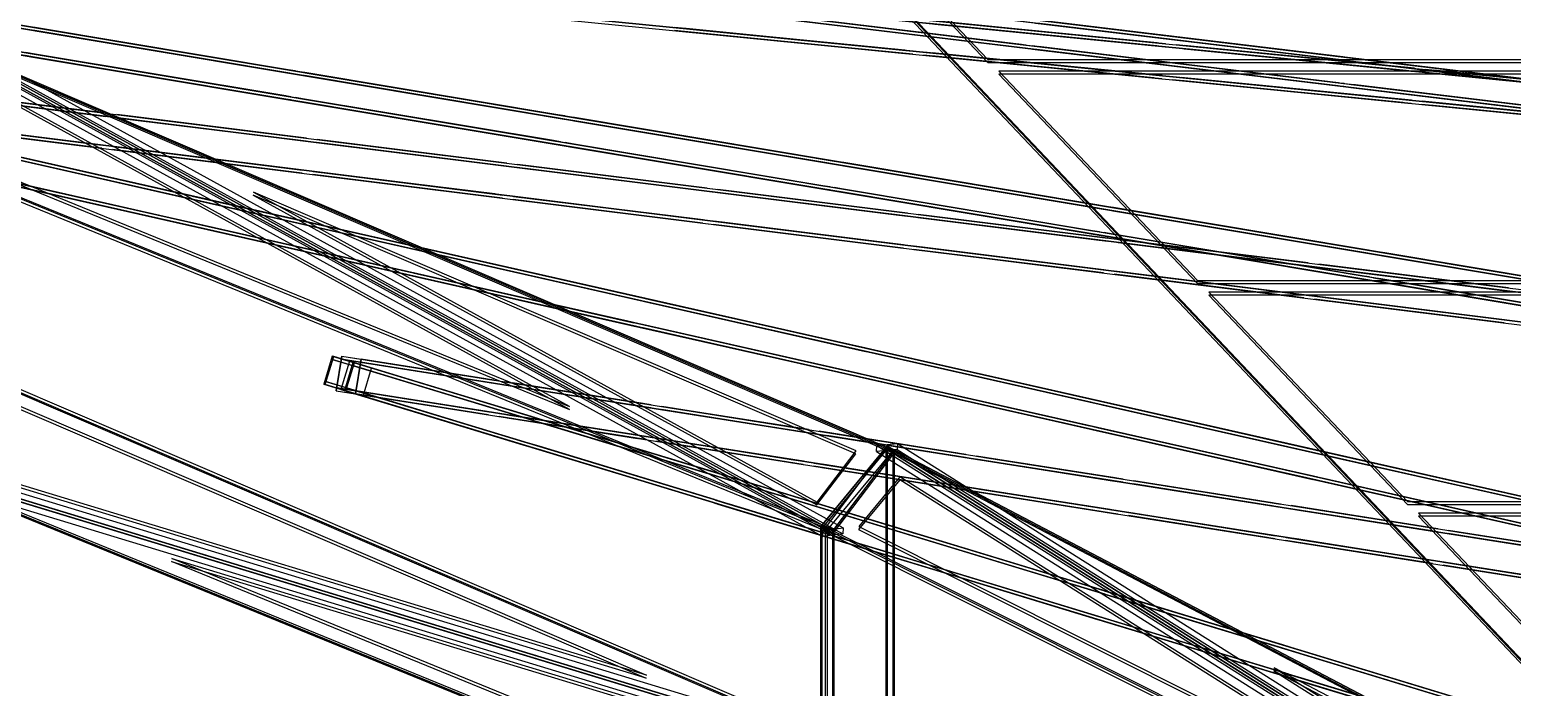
# Model space of a CAD drawing. Header units: millimetres. Extents: x -52000 to 48850, y -48850 to 51750.
# Drawn here: x 19641 to 27218, y -30955 to -27594 of the extents above; entities that cross this region are included whole.
import ezdxf

# ---------------------------------------------------------------- set-up
doc = ezdxf.new("R2010")
doc.units = ezdxf.units.MM
doc.layers.add('D-STR-STRC', color=7, linetype='Continuous', lineweight=25)

msp = doc.modelspace()

# ---------------------------------------------------------------- linework, layer by layer
at = {"layer": 'D-STR-STRC'}
for points in [[(28034.7, -27953.2), (27998.8, -27948.9), (8478, -25591.9), (8513.9, -25596.3)], [(28036.6, -27937.4), (28000.7, -27933), (8479.9, -25576.1), (8515.8, -25580.4)], [(28018.6, -28086.3), (27982.7, -28081.9), (8461.9, -25725), (8497.9, -25729.3)], [(28020.5, -28070.4), (27984.6, -28066.1), (8463.9, -25709.1), (8499.8, -25713.4)], [(29300.3, -29208.2), (29242.4, -29198.6), (12714.1, -26437.7), (12772, -26447.4)], [(29302.9, -29192.5), (29245, -29182.8), (12716.7, -26421.9), (12774.6, -26431.6)], [(12740.6, -26427.1), (12740.6, -26427.1), (28016.9, -27936), (28016.9, -27936)], [(29278.2, -29340.4), (29220.3, -29330.7), (12692, -26569.9), (12749.9, -26579.6)], [(29280.8, -29324.6), (29222.9, -29315), (12694.7, -26554.1), (12752.6, -26563.8)], [(12726.1, -26574.4), (12726.1, -26574.4), (28002.4, -28083.3), (28002.4, -28083.3)], [(27590.5, -31164.6), (31179.5, -31164.6), (26661.6, -26646.6), (23312.5, -26646.6)], [(27590.5, -31179.5), (31179.5, -31179.5), (26661.6, -26661.6), (23312.5, -26661.6)], [(24536.9, -27746.2), (27578.1, -27746.2), (26511.4, -26676.5), (23520.9, -26676.5)], [(24536.9, -27761.2), (27578.1, -27761.2), (26511.4, -26691.5), (23520.9, -26691.5)], [(24700.7, -27685.7), (23160.7, -27499.7), (23138.3, -27497)], [(24702.7, -27669.8), (23162.7, -27483.8), (23140.3, -27481.1)], [(24729.3, -27689.1), (24706.9, -27686.4), (23166.9, -27500.5)], [(24731.2, -27673.2), (24708.8, -27670.5), (23168.8, -27484.6)], [(20972.5, -27801), (19680.3, -27585.1), (19644.2, -27579.1)], [(24225.2, -27561.5), (24225.2, -27561.5), (25401.7, -27677.7)], [(24226.8, -27545.6), (24226.8, -27545.6), (25403.3, -27661.8)], [(24267, -27565.6), (25443.5, -27681.8), (25443.5, -27681.8)], [(24268.6, -27549.7), (25445.1, -27665.9), (25445.1, -27665.9)], [(26343.5, -27749), (24803.5, -27563.1), (24781.1, -27560.4)], [(26345.5, -27733.2), (24805.5, -27547.2), (24783.1, -27544.5)], [(26372.1, -27752.5), (26349.7, -27749.8), (24809.7, -27563.9)], [(26374, -27736.6), (26351.6, -27733.9), (24811.6, -27548)], [(30930.1, -30807.6), (30845.5, -30788.5), (16952, -27648.8), (17036.6, -27667.9)], [(20969.9, -27816.7), (19677.7, -27600.9), (19641.6, -27594.9)], [(20995.4, -27821), (20959.3, -27815), (19667.1, -27599.1)], [(20998.1, -27805.2), (20962, -27799.2), (19669.7, -27583.4)], [(22936.1, -27598.9), (22936.1, -27598.9), (24112.6, -27715.2)], [(22937.6, -27583), (22937.6, -27583), (24114.1, -27699.2)], [(22977.9, -27603.1), (24154.4, -27719.3), (24154.4, -27719.3)], [(22979.4, -27587.2), (24155.9, -27703.4), (24155.9, -27703.4)], [(30926.5, -30823.2), (30842, -30804.1), (16948.5, -27664.4), (17033.1, -27683.5)], [(16986.9, -27658.1), (16986.9, -27658.1), (29270.7, -29188.2), (29270.7, -29188.2)], [(19231.2, -27688.3), (18918.9, -28198), (23745.3, -30169.9)], [(19232.1, -27673.1), (18919.7, -28182.8), (23746.2, -30154.7)], [(19231, -27688.3), (23745.1, -30169.9), (24057.5, -29759.8)], [(19232.1, -27673.1), (23746.2, -30154.7), (24058.6, -29744.5)], [(20947.8, -27948.9), (19655.6, -27733.1), (19619.5, -27727)], [(20950.5, -27933.1), (19658.2, -27717.3), (19622.1, -27711.3)], [(20976, -27937.4), (20939.9, -27931.4), (19647.7, -27715.5)], [(24209.1, -27724.7), (24209.1, -27724.7), (25385.6, -27840.9)], [(24210.7, -27708.8), (24210.7, -27708.8), (25387.2, -27825)], [(24250.9, -27728.8), (25427.4, -27845), (25427.4, -27845)], [(24252.5, -27712.9), (25429, -27829.1), (25429, -27829.1)], [(26327.5, -27882.1), (24787.5, -27696.1), (24765.1, -27693.4)], [(26329.4, -27866.2), (24789.4, -27680.3), (24767, -27677.6)], [(26356, -27885.5), (26333.7, -27882.8), (24793.7, -27696.9)], [(26358, -27869.6), (26335.6, -27866.9), (24795.6, -27681)], [(25498.2, -27687.2), (25498.2, -27687.2), (26674.7, -27803.4)], [(25499.8, -27671.3), (25499.8, -27671.3), (26676.3, -27787.5)], [(25540, -27691.4), (26716.5, -27807.6), (26716.5, -27807.6)], [(25541.6, -27675.4), (26718.1, -27791.6), (26718.1, -27791.6)], [(30897, -30954), (30812.4, -30934.8), (16919, -27795.1), (17003.5, -27814.2)], [(30900.5, -30938.3), (30816, -30919.2), (16922.5, -27779.5), (17007.1, -27798.6)], [(16968.6, -27804.9), (16968.6, -27804.9), (29252.4, -29335), (29252.4, -29335)], [(20973.4, -27953.2), (20937.3, -27947.2), (19645, -27731.3)], [(25609.6, -28875.7), (28704.4, -28875.7), (27637.6, -27806), (24593.6, -27806)], [(27898.8, -27936.8), (26430.3, -27759.5), (26407.9, -27756.8)], [(27900.7, -27921), (26432.2, -27743.6), (26409.8, -27740.9)], [(27927.4, -27940.3), (27905, -27937.6), (26436.4, -27760.3)], [(27929.3, -27924.4), (27906.9, -27921.7), (26438.4, -27744.4)], [(26772.8, -27797), (26772.8, -27797), (27877.2, -27906.1)], [(26814.6, -27801.2), (27919, -27910.3), (27919, -27910.3)], [(19324, -27844.6), (19111.2, -28191.8), (22399.1, -29535.1)], [(19324.8, -27829.4), (19112, -28176.6), (22400, -29519.9)], [(22347.3, -28046.8), (21055, -27831), (21018.9, -27824.9)], [(22349.9, -28031), (21057.7, -27815.2), (21021.6, -27809.2)], [(22372.8, -28051.1), (22336.7, -28045.1), (21044.5, -27829.2)], [(22375.4, -28035.3), (22339.3, -28029.3), (21047.1, -27813.4)], [(25609.6, -28890.7), (28704.4, -28890.7), (27637.6, -27820.9), (24593.6, -27820.9)], [(25482.1, -27850.4), (25482.1, -27850.4), (26658.6, -27966.6)], [(25483.7, -27834.5), (25483.7, -27834.5), (26660.2, -27950.7)], [(25523.9, -27854.6), (26700.4, -27970.8), (26700.4, -27970.8)], [(25525.5, -27838.6), (26702, -27954.8), (26702, -27954.8)], [(27884.7, -28054), (26416.1, -27876.7), (26393.7, -27874)], [(27913.2, -28057.4), (27890.8, -28054.7), (26422.3, -27877.4)], [(26771.3, -27813), (26771.3, -27813), (27875.6, -27922)], [(26813.1, -27817.1), (27917.4, -27926.2), (27917.4, -27926.2)], [(19061.5, -27916.5), (19061.5, -27916.5), (19988.9, -28032)], [(19063.5, -27900.6), (19063.5, -27900.6), (19990.9, -28016.1)], [(19103.2, -27921.7), (20030.6, -28037.2), (20030.6, -28037.2)], [(19105.2, -27905.8), (20032.6, -28021.3), (20032.6, -28021.3)], [(22325.2, -28179), (21032.9, -27963.1), (20996.8, -27957.1)], [(22327.8, -28163.2), (21035.6, -27947.4), (20999.5, -27941.3)], [(22353.4, -28167.5), (22317.3, -28161.4), (21025, -27945.6)], [(27882.8, -28069.9), (26414.2, -27892.6), (26391.8, -27889.9)], [(27911.3, -28073.3), (27888.9, -28070.6), (26420.4, -27893.3)], [(20087.1, -28028.1), (20087.1, -28028.1), (21014.5, -28143.6)], [(20128.8, -28033.3), (21056.2, -28148.8), (21056.2, -28148.8)], [(22350.7, -28183.3), (22314.6, -28177.2), (21022.4, -27961.4)], [(26755.1, -27976.2), (26755.1, -27976.2), (27859.5, -28085.3)], [(26756.7, -27960.2), (26756.7, -27960.2), (27861.1, -28069.3)], [(26796.9, -27980.3), (27901.3, -28089.4), (27901.3, -28089.4)], [(26798.5, -27964.4), (27902.9, -28073.5), (27902.9, -28073.5)], [(19041.2, -28079.2), (19041.2, -28079.2), (19968.6, -28194.8)], [(19043.2, -28063.4), (19043.2, -28063.4), (19970.6, -28178.9)], [(19082.9, -28084.4), (20010.3, -28199.9), (20010.3, -28199.9)], [(19084.9, -28068.5), (20012.3, -28184.1), (20012.3, -28184.1)], [(20085.2, -28044), (20085.2, -28044), (21012.6, -28159.5)], [(20126.8, -28049.2), (21054.2, -28164.7), (21054.2, -28164.7)], [(23724.6, -28276.9), (22432.4, -28061), (22396.3, -28055)], [(23727.2, -28261.1), (22435, -28045.3), (22398.9, -28039.2)], [(23750.2, -28281.2), (23714.1, -28275.1), (22421.8, -28059.3)], [(23752.8, -28265.4), (23716.7, -28259.3), (22424.5, -28043.5)], [(20442.2, -28437.5), (19366.6, -28194.5), (19313.9, -28182.5)], [(21108.8, -28171.5), (21108.8, -28171.5), (22036.2, -28287)], [(21110.8, -28155.6), (21110.8, -28155.6), (22038.2, -28271.1)], [(21150.5, -28176.7), (22077.9, -28292.2), (22077.9, -28292.2)], [(21152.5, -28160.8), (22079.9, -28276.3), (22079.9, -28276.3)], [(23705.2, -28393.3), (22412.9, -28177.4), (22376.8, -28171.4)], [(23730.7, -28397.5), (23694.6, -28391.5), (22402.4, -28175.7)], [(20438.7, -28453.1), (19363, -28210.1), (19310.3, -28198.1)], [(20460.2, -28458), (20407.5, -28446.1), (19331.8, -28203)], [(20463.7, -28442.4), (20411, -28430.5), (19335.4, -28187.4)], [(20064.9, -28206.7), (20064.9, -28206.7), (20992.3, -28322.3)], [(20066.9, -28190.9), (20066.9, -28190.9), (20994.3, -28306.4)], [(20106.6, -28211.9), (21034, -28327.4), (21034, -28327.4)], [(20108.6, -28196.1), (21035.9, -28311.6), (21035.9, -28311.6)], [(23702.5, -28409.1), (22410.3, -28193.2), (22374.2, -28187.2)], [(23728.1, -28413.3), (23692, -28407.3), (22399.7, -28191.4)], [(20409.1, -28583.8), (19333.5, -28340.8), (19280.8, -28328.9)], [(20412.7, -28568.2), (19337, -28325.2), (19284.3, -28313.2)], [(20430.6, -28588.7), (20377.9, -28576.8), (19302.3, -28333.7)], [(20434.2, -28573.1), (20381.5, -28561.2), (19305.8, -28318.1)], [(21088.5, -28334.2), (21088.5, -28334.2), (22015.9, -28449.8)], [(21090.5, -28318.4), (21090.5, -28318.4), (22017.9, -28433.9)], [(21132.2, -28323.6), (22059.6, -28439.1), (22059.6, -28439.1)], [(22132.5, -28299), (22132.5, -28299), (23059.9, -28414.5)], [(22134.4, -28283.1), (22134.4, -28283.1), (23061.8, -28398.7)], [(22174.1, -28304.2), (23101.5, -28419.7), (23101.5, -28419.7)], [(22176.1, -28288.3), (23103.5, -28403.8), (23103.5, -28403.8)], [(25102, -28507), (23809.7, -28291.1), (23773.6, -28285.1)], [(25104.6, -28491.2), (23812.4, -28275.3), (23776.3, -28269.3)], [(25127.5, -28511.2), (25091.4, -28505.2), (23799.2, -28289.3)], [(25130.2, -28495.4), (25094.1, -28489.4), (23801.8, -28273.6)], [(21130.2, -28339.4), (22057.6, -28455), (22057.6, -28455)], [(23158.1, -28410.6), (23158.1, -28410.6), (24085.5, -28526.2)], [(25082.5, -28623.3), (23790.3, -28407.5), (23754.2, -28401.5)], [(25108.1, -28627.6), (25072, -28621.6), (23779.7, -28405.7)], [(21596.5, -28714.8), (20520.8, -28471.7), (20468.1, -28459.8)], [(21600, -28699.2), (20524.4, -28456.1), (20471.6, -28444.2)], [(21618, -28719.6), (21565.2, -28707.7), (20489.6, -28464.7)], [(21621.5, -28704), (21568.8, -28692.1), (20493.2, -28449)], [(20783.3, -28439.3), (23664.1, -30023), (23863.5, -29761.2)], [(20784.4, -28424.1), (23665.2, -30007.8), (23864.6, -29746)], [(22112.2, -28461.8), (22112.2, -28461.8), (23039.6, -28577.3)], [(22114.2, -28445.9), (22114.2, -28445.9), (23041.6, -28561.4)], [(22153.9, -28466.9), (23081.3, -28582.5), (23081.3, -28582.5)], [(22155.9, -28451.1), (23083.2, -28566.6), (23083.2, -28566.6)], [(23156.1, -28426.5), (23156.1, -28426.5), (24083.5, -28542)], [(23197.8, -28431.7), (24125.2, -28547.2), (24125.2, -28547.2)], [(23199.8, -28415.8), (24127.2, -28531.4), (24127.2, -28531.4)], [(25079.9, -28639.1), (23787.7, -28423.3), (23751.6, -28417.2)], [(25105.4, -28643.4), (25069.3, -28637.4), (23777.1, -28421.5)], [(24179.8, -28554), (24179.8, -28554), (25107.2, -28669.5)], [(24181.8, -28538.1), (24181.8, -28538.1), (25109.1, -28653.7)], [(24221.5, -28559.2), (25148.8, -28674.7), (25148.8, -28674.7)], [(24223.4, -28543.3), (25150.8, -28658.9), (25150.8, -28658.9)], [(26479.3, -28737), (25187.1, -28521.2), (25151, -28515.1)], [(26482, -28721.3), (25189.7, -28505.4), (25153.6, -28499.4)], [(26504.9, -28741.3), (26468.8, -28735.3), (25176.5, -28519.4)], [(26507.5, -28725.5), (26471.4, -28719.5), (25179.2, -28503.6)], [(21566.9, -28845.5), (20491.3, -28602.4), (20438.6, -28590.5)], [(21570.4, -28829.9), (20494.8, -28586.8), (20442.1, -28574.9)], [(21588.4, -28850.3), (21535.7, -28838.4), (20460.1, -28595.4)], [(21592, -28834.7), (21539.2, -28822.8), (20463.6, -28579.8)], [(23135.9, -28589.3), (23135.9, -28589.3), (24063.2, -28704.8)], [(23137.8, -28573.4), (23137.8, -28573.4), (24065.2, -28688.9)], [(23177.5, -28594.5), (24104.9, -28710), (24104.9, -28710)], [(23179.5, -28578.6), (24106.9, -28694.1), (24106.9, -28694.1)], [(26459.9, -28853.4), (25167.6, -28637.6), (25131.5, -28631.5)], [(26485.4, -28857.7), (26449.3, -28851.7), (25157.1, -28635.8)], [(22757.8, -28960.8), (21682.2, -28717.7), (21629.4, -28705.8)], [(22779.3, -28965.7), (22726.6, -28953.8), (21650.9, -28710.7)], [(24161.5, -28700.9), (24161.5, -28700.9), (25088.9, -28816.4)], [(24203.2, -28706.1), (25130.6, -28821.6), (25130.6, -28821.6)], [(26457.2, -28869.2), (25165, -28653.3), (25128.9, -28647.3)], [(26482.8, -28873.5), (26446.7, -28867.4), (25154.5, -28651.6)], [(25203.4, -28681.5), (25203.4, -28681.5), (26130.8, -28797)], [(25205.4, -28665.7), (25205.4, -28665.7), (26132.8, -28781.2)], [(25245.1, -28686.7), (26172.5, -28802.2), (26172.5, -28802.2)], [(25247.1, -28670.8), (26174.5, -28786.4), (26174.5, -28786.4)], [(22754.2, -28976.4), (21678.6, -28733.3), (21625.9, -28721.4)], [(22775.8, -28981.3), (22723, -28969.4), (21647.4, -28726.3)], [(24159.5, -28716.8), (24159.5, -28716.8), (25086.9, -28832.3)], [(24201.2, -28722), (25128.6, -28837.5), (25128.6, -28837.5)], [(27856.7, -28967.1), (26564.4, -28751.2), (26528.3, -28745.2)], [(27859.3, -28951.3), (26567.1, -28735.5), (26531, -28729.4)], [(27882.2, -28971.4), (27846.1, -28965.3), (26553.9, -28749.5)], [(27884.9, -28955.6), (27848.8, -28949.6), (26556.5, -28733.7)], [(22724.7, -29107.1), (21649.1, -28864.1), (21596.4, -28852.1)], [(22728.2, -29091.5), (21652.6, -28848.4), (21599.9, -28836.5)], [(22746.2, -29112), (22693.5, -29100.1), (21617.9, -28857)], [(22749.7, -29096.4), (22697, -29084.5), (21621.4, -28841.4)], [(25183.2, -28844.3), (25183.2, -28844.3), (26110.5, -28959.8)], [(25185.1, -28828.4), (25185.1, -28828.4), (26112.5, -28943.9)], [(25224.8, -28849.5), (26152.2, -28965), (26152.2, -28965)], [(25226.8, -28833.6), (26154.2, -28949.1), (26154.2, -28949.1)], [(26227.1, -28809), (26227.1, -28809), (27154.5, -28924.6)], [(26229.1, -28793.2), (26229.1, -28793.2), (27156.4, -28908.7)], [(26268.8, -28814.2), (27196.1, -28929.7), (27196.1, -28929.7)], [(26270.7, -28798.4), (27198.1, -28913.9), (27198.1, -28913.9)], [(27837.2, -29083.5), (26545, -28867.6), (26508.9, -28861.6)], [(27862.8, -29087.8), (27826.7, -29081.7), (26534.4, -28865.9)], [(26682.3, -30005.2), (29830.6, -30005.2), (28763.9, -28935.4), (25666.3, -28935.4)], [(27834.6, -29099.3), (26542.4, -28883.4), (26506.3, -28877.4)], [(27860.1, -29103.5), (27824, -29097.5), (26531.8, -28881.7)], [(23912, -29238.1), (22836.4, -28995), (22783.7, -28983.1)], [(23915.6, -29222.5), (22839.9, -28979.4), (22787.2, -28967.5)], [(23933.5, -29242.9), (23880.8, -29231), (22805.2, -28987.9)], [(23937.1, -29227.3), (23884.4, -29215.4), (22808.7, -28972.3)], [(26682.3, -30020.2), (29830.6, -30020.2), (28763.9, -28950.4), (25666.3, -28950.4)], [(26206.8, -28971.8), (26206.8, -28971.8), (27134.2, -29087.3)], [(26208.8, -28955.9), (26208.8, -28955.9), (27136.2, -29071.4)], [(26248.5, -28977), (27175.9, -29092.5), (27175.9, -29092.5)], [(26250.5, -28961.1), (27177.9, -29076.6), (27177.9, -29076.6)], [(23882.5, -29368.8), (22806.9, -29125.7), (22754.2, -29113.8)], [(23886, -29353.2), (22810.4, -29110.1), (22757.7, -29098.2)], [(23904, -29373.6), (23851.3, -29361.7), (22775.7, -29118.6)], [(23907.5, -29358), (23854.8, -29346.1), (22779.2, -29103)], [(25069.8, -29499.7), (23994.2, -29256.6), (23941.5, -29244.7)], [(25073.3, -29484.1), (23997.7, -29241), (23945, -29229.1)], [(25094.9, -29489), (25042.1, -29477.1), (23966.5, -29234)], [(18919.7, -29802.8), (19232.1, -29293.1), (24058.6, -31364.5)], [(18920.6, -29787.6), (19233, -29277.9), (24059.5, -31349.3)], [(21151.2, -29407.9), (21194.8, -29264.3), (21187.3, -29262), (21143.7, -29405.6)], [(21257.2, -29440.1), (21300.8, -29296.5), (21187.3, -29262), (21143.7, -29405.6)], [(32974.9, -32861.8), (32861.4, -32827.3), (21182.6, -29277.3), (21296.1, -29311.9)], [(32979.5, -32846.5), (32866, -32812), (21187.3, -29262), (21300.8, -29296.5)], [(21236.2, -29262.1), (21208.2, -29440), (21208.2, -29440), (21236.2, -29262.1)], [(21345, -29466.8), (21388.7, -29323.3), (21275.2, -29288.8), (21231.5, -29432.3)], [(21233.7, -29278), (21233.7, -29278), (30882.8, -30798.1), (30882.8, -30798.1)], [(21257.2, -29440.1), (21300.8, -29296.5), (21293.2, -29294.2), (21249.6, -29437.8)], [(22201.1, -29586.9), (21368.9, -29334), (21298.1, -29312.5)], [(22205.7, -29571.6), (21373.5, -29318.7), (21302.8, -29297.1)], [(21335, -29277.7), (21307, -29455.5), (21307, -29455.5), (21335, -29277.7)], [(22217.6, -29591.9), (22146.8, -29570.4), (21314.6, -29317.5)], [(22222.2, -29576.6), (22151.5, -29555.1), (21319.3, -29302.2)], [(21332.5, -29293.5), (21332.5, -29293.5), (21969.2, -29393.8)], [(21335, -29277.7), (21335, -29277.7), (21971.7, -29378)], [(21374, -29300.1), (22010.7, -29400.4), (22010.7, -29400.4)], [(21376.5, -29284.2), (22013.1, -29384.5), (22013.1, -29384.5)], [(25091.3, -29504.6), (25038.6, -29492.7), (23963, -29249.6)], [(32940.6, -32974.7), (32827.1, -32940.2), (21148.3, -29390.2), (21261.8, -29424.8)], [(22067.5, -29393.1), (22067.5, -29393.1), (22775.7, -29504.7)], [(25040.3, -29630.4), (23964.7, -29387.3), (23912, -29375.4)], [(25043.8, -29614.8), (23968.2, -29371.7), (23915.5, -29359.8)], [(25061.8, -29635.3), (25009.1, -29623.4), (23933.5, -29380.3)], [(25065.3, -29619.7), (25012.6, -29607.8), (23937, -29364.7)], [(19115.7, -29791), (19339.2, -29426.4), (22792.2, -30908.3)], [(19116.6, -29775.8), (19340.1, -29411.2), (22793.1, -30893.1)], [(32935.9, -32990), (32822.4, -32955.5), (21143.7, -29405.6), (21257.2, -29440.1)], [(21210.7, -29424.1), (21210.7, -29424.1), (30859.7, -30944.3), (30859.7, -30944.3)], [(22162.1, -29715.1), (21329.9, -29462.2), (21259.2, -29440.7)], [(22166.7, -29699.8), (21334.6, -29446.9), (21263.8, -29425.4)], [(22178.6, -29720.1), (22107.9, -29698.6), (21275.7, -29445.7)], [(22183.3, -29704.8), (22112.5, -29683.3), (21280.3, -29430.4)], [(21307, -29455.5), (21307, -29455.5), (21943.6, -29555.8)], [(21309.5, -29439.7), (21309.5, -29439.7), (21946.1, -29540)], [(21348.5, -29462.1), (21985.1, -29562.4), (21985.1, -29562.4)], [(21351, -29446.2), (21987.6, -29546.6), (21987.6, -29546.6)], [(22065, -29408.9), (22065, -29408.9), (22773.3, -29520.5)], [(22106.5, -29415.5), (22814.7, -29527), (22814.7, -29527)], [(22109, -29399.6), (22817.2, -29511.2), (22817.2, -29511.2)], [(22869.1, -29535.6), (22869.1, -29535.6), (23577.3, -29647.2)], [(22871.6, -29519.8), (22871.6, -29519.8), (23579.8, -29631.4)], [(22910.6, -29542.1), (23618.8, -29653.7), (23618.8, -29653.7)], [(22913.1, -29526.3), (23621.3, -29637.9), (23621.3, -29637.9)], [(26227.6, -29761.4), (25152, -29518.3), (25099.3, -29506.4)], [(26231.1, -29745.7), (25155.5, -29502.7), (25102.8, -29490.8)], [(26249.1, -29766.2), (26196.4, -29754.3), (25120.8, -29511.2)], [(26252.6, -29750.6), (26199.9, -29738.7), (25124.3, -29495.6)], [(22039.5, -29570.9), (22039.5, -29570.9), (22747.7, -29682.5)], [(22042, -29555.1), (22042, -29555.1), (22750.2, -29666.7)], [(22081, -29577.5), (22789.2, -29689), (22789.2, -29689)], [(22083.4, -29561.6), (22791.7, -29673.2), (22791.7, -29673.2)], [(23174.3, -29882.7), (22278.4, -29610.4), (22207.6, -29588.9)], [(23178.9, -29867.4), (22283.1, -29595.1), (22212.3, -29573.6)], [(23190.8, -29887.8), (23120.1, -29866.3), (22224.2, -29593.9)], [(23195.5, -29872.5), (23124.7, -29850.9), (22228.8, -29578.6)], [(26201.6, -29876.5), (25126, -29633.4), (25073.3, -29621.5)], [(22843.6, -29697.6), (22843.6, -29697.6), (23551.8, -29809.2)], [(22846, -29681.8), (22846, -29681.8), (23554.3, -29793.4)], [(22887.5, -29688.3), (23595.8, -29799.9), (23595.8, -29799.9)], [(23673.2, -29662.3), (23673.2, -29662.3), (24381.4, -29773.9)], [(23675.6, -29646.5), (23675.6, -29646.5), (24383.9, -29758.1)], [(23714.6, -29668.8), (24422.9, -29780.4), (24422.9, -29780.4)], [(23717.1, -29653), (24425.4, -29764.6), (24425.4, -29764.6)], [(26198.1, -29892.1), (25122.5, -29649), (25069.7, -29637.1)], [(26219.6, -29896.9), (26166.9, -29885), (25091.3, -29641.9)], [(26223.1, -29881.3), (26170.4, -29869.4), (25094.8, -29626.3)], [(23135.3, -30011), (22239.4, -29738.6), (22168.7, -29717.1)], [(23140, -29995.6), (22244.1, -29723.3), (22173.3, -29701.8)], [(23151.8, -30016), (23081.1, -29994.5), (22185.2, -29722.1)], [(23156.5, -30000.7), (23085.7, -29979.2), (22189.8, -29706.8)], [(22885, -29704.1), (23593.3, -29815.7), (23593.3, -29815.7)], [(24021.8, -29737.3), (23683.5, -30147.5), (28503.8, -32563.2)], [(24022.9, -29722.1), (23684.6, -30132.3), (28504.9, -32548)], [(23684.7, -31751.4), (23684.8, -30132.9), (24022.8, -29722.9), (24022.7, -31341.5)], [(23707.7, -31758.1), (23707.8, -30139.5), (24019.9, -29728.8), (24019.8, -31347.3)], [(23718.7, -31768.5), (23718.8, -30150), (24056.8, -29740.8), (24056.7, -31359.3)], [(23746.3, -31773.8), (23746.4, -30155.3), (24058.5, -29745.3), (24058.4, -31363.9)], [(24073.7, -29739.9), (23968.6, -29749.9), (23971, -29719.5), (24076.1, -29709.5)], [(24018.2, -31347.8), (24018.2, -29727.8), (24022.9, -29722.1), (24022.9, -31342.1)], [(24021.6, -29737.3), (28503.6, -32563.2), (28842, -32264.5)], [(24022.9, -29722.1), (28504.9, -32548), (28843.3, -32249.3)], [(24054.3, -31370.1), (24054.3, -29750.1), (24058.6, -29744.5), (24058.6, -31364.5)], [(24479.7, -29773.2), (24479.7, -29773.2), (25188, -29884.7)], [(27385.4, -30023), (26309.8, -29779.9), (26257.1, -29768)], [(27388.9, -30007.4), (26313.3, -29764.3), (26260.6, -29752.4)], [(27406.9, -30027.9), (27354.2, -30015.9), (26278.6, -29772.9)], [(27410.4, -30012.3), (27357.7, -30000.3), (26282.1, -29757.3)], [(18919.7, -29802.8), (24058.6, -31364.5), (23746.2, -31774.7)], [(18920.8, -29787.6), (24059.6, -31349.3), (23747.2, -31759.4)], [(23647.6, -29824.3), (23647.6, -29824.3), (24355.9, -29935.9)], [(23650.1, -29808.5), (23650.1, -29808.5), (24358.4, -29920.1)], [(23689.1, -29830.8), (24397.4, -29942.4), (24397.4, -29942.4)], [(23691.6, -29815), (24399.9, -29926.6), (24399.9, -29926.6)], [(24477.2, -29789), (24477.2, -29789), (25185.5, -29900.5)], [(24518.7, -29795.5), (25227, -29907.1), (25227, -29907.1)], [(24521.2, -29779.7), (25229.5, -29891.3), (25229.5, -29891.3)], [(24147.5, -30178.6), (23251.6, -29906.3), (23180.9, -29884.7)], [(24152.2, -30163.3), (23256.3, -29890.9), (23185.5, -29869.4)], [(24164, -30183.6), (24093.3, -30162.1), (23197.4, -29889.8)], [(24168.7, -30168.3), (24097.9, -30146.8), (23202, -29874.5)], [(24087.2, -29894.1), (23877.1, -30148.7), (26869.2, -31648.2)], [(24088.3, -29878.9), (23878.2, -30133.5), (26870.3, -31633)], [(25281.3, -29915.6), (25281.3, -29915.6), (25989.6, -30027.2)], [(25283.8, -29899.8), (25283.8, -29899.8), (25992.1, -30011.4)], [(25322.8, -29922.2), (26031.1, -30033.8), (26031.1, -30033.8)], [(25325.3, -29906.4), (26033.6, -30018), (26033.6, -30018)], [(27355.9, -30153.7), (26280.2, -29910.6), (26227.5, -29898.7)], [(27359.4, -30138.1), (26283.8, -29895), (26231.1, -29883.1)], [(27377.4, -30158.6), (27324.7, -30146.7), (26249, -29903.6)], [(27380.9, -30143), (27328.2, -30131), (26252.6, -29888)], [(24113.2, -30291.5), (23217.3, -30019.2), (23146.6, -29997.6)], [(24129.7, -30296.5), (24059, -30275), (23163.1, -30002.7)], [(24451.7, -29951), (24451.7, -29951), (25160, -30062.6)], [(24454.2, -29935.2), (24454.2, -29935.2), (25162.5, -30046.7)], [(24493.2, -29957.5), (25201.5, -30069.1), (25201.5, -30069.1)], [(24495.7, -29941.7), (25204, -30053.3), (25204, -30053.3)], [(24108.6, -30306.8), (23212.7, -30034.5), (23141.9, -30013)], [(24125.1, -30311.8), (24054.3, -30290.3), (23158.4, -30018)], [(25255.8, -30077.6), (25255.8, -30077.6), (25964.1, -30189.2)], [(25258.3, -30061.8), (25258.3, -30061.8), (25966.6, -30173.4)], [(25299.8, -30068.4), (26008, -30180), (26008, -30180)], [(26085.4, -30042.3), (26085.4, -30042.3), (26793.7, -30153.9)], [(26087.9, -30026.5), (26087.9, -30026.5), (26796.2, -30138.1)], [(26126.9, -30048.9), (26835.2, -30160.4), (26835.2, -30160.4)], [(26129.4, -30033.1), (26837.7, -30144.6), (26837.7, -30144.6)], [(27755, -31134.7), (30956.9, -31134.7), (29890.2, -30064.9), (26739, -30064.9)], [(23689.2, -30126.6), (23689.2, -31746.6), (23684.6, -31752.3), (23684.6, -30132.3)], [(23795.7, -30170.9), (23693.8, -30184.1), (23695.8, -30153.7), (23797.6, -30140.4)], [(23750.5, -30149.1), (23750.5, -31769.1), (23746.2, -31774.7), (23746.2, -30154.7)], [(25297.3, -30084.2), (26005.6, -30195.8), (26005.6, -30195.8)], [(27755, -31149.7), (30956.9, -31149.7), (29890.2, -30079.9), (26739, -30079.9)], [(26892, -30153.2), (26892, -30153.2), (27600.3, -30264.8)], [(25120.8, -30474.4), (24224.9, -30202.1), (24154.1, -30180.6)], [(25125.4, -30459.1), (24229.5, -30186.8), (24158.8, -30165.3)], [(25137.3, -30479.4), (25066.5, -30457.9), (24170.6, -30185.6)], [(25141.9, -30464.1), (25071.2, -30442.6), (24175.3, -30170.3)], [(26059.9, -30204.3), (26059.9, -30204.3), (26768.2, -30315.9)], [(26062.4, -30188.5), (26062.4, -30188.5), (26770.6, -30300.1)], [(26101.4, -30210.9), (26809.6, -30322.5), (26809.6, -30322.5)], [(26103.9, -30195.1), (26812.1, -30306.6), (26812.1, -30306.6)], [(26889.5, -30169), (26889.5, -30169), (27597.8, -30280.6)], [(26931, -30175.5), (27639.3, -30287.1), (27639.3, -30287.1)], [(26933.5, -30159.7), (27641.7, -30271.3), (27641.7, -30271.3)], [(20367.7, -30296.5), (23860.5, -31357.9), (23648.2, -31636.7)], [(25086.4, -30587.3), (24190.5, -30315), (24119.8, -30293.5)], [(25102.9, -30592.3), (25032.2, -30570.8), (24136.3, -30298.5)], [(20366.6, -30311.7), (23859.5, -31373.2), (23647.2, -31651.9)], [(25081.8, -30602.6), (24185.9, -30330.3), (24115.1, -30308.8)], [(25098.3, -30607.6), (25027.5, -30586.1), (24131.6, -30313.8)], [(26864, -30331), (26864, -30331), (27572.2, -30442.6)], [(26866.5, -30315.2), (26866.5, -30315.2), (27574.7, -30426.8)], [(26905.5, -30337.5), (27613.7, -30449.1), (27613.7, -30449.1)], [(26908, -30321.7), (27616.2, -30433.3), (27616.2, -30433.3)], [(26094, -30770.2), (25198.1, -30497.9), (25127.3, -30476.4)], [(26098.6, -30754.9), (25202.7, -30482.6), (25132, -30461.1)], [(26110.5, -30775.2), (26039.7, -30753.7), (25143.8, -30481.4)], [(26115.1, -30759.9), (26044.4, -30738.4), (25148.5, -30466.1)], [(26055, -30898.4), (25159.1, -30626.1), (25088.4, -30604.6)], [(26059.7, -30883.1), (25163.8, -30610.8), (25093, -30589.3)], [(26071.5, -30903.5), (26000.8, -30881.9), (25104.9, -30609.6)], [(26076.2, -30888.1), (26005.4, -30866.6), (25109.5, -30594.3)], [(27071.9, -31050.7), (26176, -30778.4), (26105.2, -30756.9)], [(27067.2, -31066.1), (26171.3, -30793.7), (26100.6, -30772.2)], [(27083.7, -31071.1), (27013, -31049.6), (26117.1, -30777.2)], [(27088.4, -31055.8), (27017.6, -31034.3), (26121.7, -30761.9)], [(25999.1, -30870.9), (28459.1, -32422), (28644.8, -32258.1)], [(26000.3, -30855.7), (28460.4, -32406.8), (28646.1, -32242.8)], [(27028.2, -31194.3), (26132.3, -30921.9), (26061.6, -30900.4)], [(27032.9, -31179), (26137, -30906.6), (26066.2, -30885.1)], [(27044.8, -31199.3), (26974, -31177.8), (26078.1, -30905.5)], [(27049.4, -31184), (26978.7, -31162.5), (26082.8, -30890.1)]]:
    msp.add_lwpolyline(points, close=True, dxfattribs=at)
for points in [[(28000.7, -27933), (8479.9, -25576.1)], [(28003.1, -27933.3), (8482.3, -25576.4)], [(28034.2, -27937.1), (8513.4, -25580.1)], [(28036.6, -27937.4), (8515.8, -25580.4)], [(27982.7, -28081.9), (8461.9, -25725)], [(27985.1, -28082.2), (8464.3, -25725.3)], [(28016.2, -28086), (8495.5, -25729)], [(28018.6, -28086.3), (8497.9, -25729.3)], [(29245, -29182.8), (12716.7, -26421.9)], [(29248.9, -29183.4), (12720.6, -26422.6)], [(12742.2, -26411.2), (28018.5, -27920.1)], [(29299, -29191.8), (12770.8, -26431)], [(29302.9, -29192.5), (12774.6, -26431.6)], [(29220.3, -29330.7), (12692, -26569.9)], [(29224.1, -29331.4), (12695.9, -26570.5)], [(12724.5, -26590.3), (28000.8, -28099.2)], [(29274.3, -29339.8), (12746.1, -26578.9)], [(29278.2, -29340.4), (12749.9, -26579.6)], [(27590.5, -31179.5), (23312.5, -26661.6)], [(27610.5, -31179.5), (23332.5, -26661.6)], [(30845.5, -30788.5), (16952, -27648.8)], [(30851.1, -30789.8), (16957.7, -27650.1)], [(16988.9, -27642.2), (29272.7, -29172.3)], [(30924.4, -30806.4), (17031, -27666.6)], [(30930.1, -30807.6), (17036.6, -27667.9)], [(19179.7, -27702.6), (23693.8, -30184.1)], [(19181.7, -27672.1), (23695.8, -30153.7)], [(19228.5, -27679), (24054.3, -29750.1)], [(19232.1, -27673.1), (24058.6, -29744.5)], [(19281.6, -27689.3), (23795.7, -30170.9)], [(19283.5, -27658.9), (23797.6, -30140.4)], [(30812.4, -30934.8), (16919, -27795.1)], [(30818.1, -30936.1), (16924.6, -27796.4)], [(16966.7, -27820.8), (29250.5, -29350.9)], [(30891.4, -30952.7), (16997.9, -27812.9)], [(30897, -30954), (17003.5, -27814.2)], [(18919.7, -28182.8), (23746.2, -30154.7)], [(18923.3, -28177), (23750.5, -30149.1)], [(19228.5, -29299), (24054.3, -31370.1)], [(19232.1, -29293.1), (24058.6, -31364.5)], [(32866, -32812), (21187.3, -29262)], [(21275.2, -29288.8), (21187.3, -29262)], [(32873.6, -32814.3), (21194.8, -29264.3)], [(21236.2, -29262.1), (30885.2, -30782.3)], [(21236.2, -29262.1), (21335, -29277.7)], [(32972, -32844.2), (21293.2, -29294.2)], [(32979.5, -32846.5), (21300.8, -29296.5)], [(21388.7, -29323.3), (21300.8, -29296.5)], [(32822.4, -32955.5), (21143.7, -29405.6)], [(21231.5, -29432.3), (21143.7, -29405.6)], [(32830, -32957.8), (21151.2, -29407.9)], [(21208.2, -29440), (30857.2, -30960.1)], [(21208.2, -29440), (21307, -29455.5)], [(32928.3, -32987.7), (21249.6, -29437.8)], [(32935.9, -32990), (21257.2, -29440.1)], [(21345, -29466.8), (21257.2, -29440.1)], [(18958.8, -29768), (24097.7, -31329.7)], [(23968.6, -29749.9), (28450.6, -32575.8)], [(23971, -29719.5), (28453, -32545.4)], [(24018.2, -29727.8), (28837.3, -32254.6)], [(24019.9, -29728.8), (24058.5, -29745.3)], [(24022.8, -29722.9), (24056.8, -29740.8)], [(24022.9, -29722.1), (28843.3, -32249.3)], [(24073.7, -29739.9), (28555.6, -32565.8)], [(24076.1, -29709.5), (28558, -32535.4)], [(18881.6, -29822.4), (24020.5, -31384.1)], [(18883.5, -29792), (24022.4, -31353.7)], [(18919.7, -29802.8), (23746.2, -31774.7)], [(18923.3, -29797), (23750.5, -31769.1)], [(18956.9, -29798.5), (24095.7, -31360.2)], [(23684.6, -30132.3), (28504.9, -32548)], [(23684.8, -30132.9), (23718.8, -30150)], [(23689.2, -30126.6), (28510.9, -32542.7)], [(23707.8, -30139.5), (23746.4, -30155.3)]]:
    msp.add_lwpolyline(points, dxfattribs=at)

doc.saveas('drawing.dxf')
